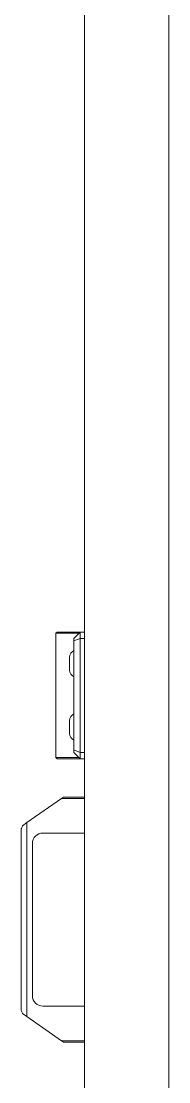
# Model space of a CAD drawing. Header units: millimetres. Extents: x 169 to 14583, y -399 to 10804.
# Drawn here: x 11373 to 11443, y 2395 to 2897 of the extents above; entities that cross this region are included whole.
import ezdxf

# ---------------------------------------------------------------- set-up
doc = ezdxf.new("R2010")
doc.units = ezdxf.units.MM
doc.header["$LTSCALE"] = 35

msp = doc.modelspace()

# ---------------------------------------------------------------- linework, layer by layer
at = {"color": 7, "linetype": 'Continuous', "lineweight": 18}
for p, q in [((11403.243, 1076.159), (11403.243, 3276.159)), ((11443.243, 3236.159), (11443.243, 1076.159)), ((11390.243, 2607.969), (11389.743, 2607.469)), ((11389.743, 2607.469), (11389.743, 2548.469)), ((11400.743, 2607.469), (11389.743, 2607.469)), ((11390.243, 2607.969), (11401.243, 2607.969)), ((11401.243, 2607.969), (11398.243, 2604.969)), ((11401.243, 2607.969), (11401.243, 2604.969)), ((11401.243, 2607.969), (11403.243, 2607.969)), ((11401.243, 2604.969), (11398.243, 2603.726)), ((11398.243, 2603.726), (11398.243, 2604.969)), ((11398.243, 2552.212), (11398.243, 2603.726)), ((11403.243, 2604.969), (11401.243, 2604.969)), ((11401.243, 2604.969), (11401.243, 2550.969)), ((11396.143, 2589.969), (11396.143, 2595.969)), ((11396.143, 2559.969), (11396.143, 2565.969)), ((11398.243, 2550.969), (11398.243, 2552.212)), ((11401.243, 2550.969), (11398.243, 2552.212)), ((11389.743, 2548.469), (11390.243, 2547.969)), ((11389.743, 2548.469), (11400.743, 2548.469)), ((11401.243, 2547.969), (11390.243, 2547.969)), ((11401.243, 2547.969), (11398.243, 2550.969)), ((11401.243, 2550.969), (11401.243, 2547.969)), ((11401.243, 2550.969), (11403.243, 2550.969)), ((11403.243, 2547.969), (11401.243, 2547.969)), ((11392.316, 2529.13), (11375.988, 2517.697)), ((11392.316, 2529.13), (11393.243, 2529.779)), ((11392.316, 2529.13), (11403.243, 2529.13)), ((11403.243, 2529.779), (11393.243, 2529.779)), ((11373.885, 2516.224), (11375.988, 2517.697)), ((11375.988, 2425.861), (11375.988, 2517.697)), ((11373.243, 2514.729), (11373.243, 2428.829)), ((11403.243, 2512.779), (11383.543, 2512.779)), ((11378.543, 2507.779), (11378.543, 2435.779)), ((11375.988, 2425.861), (11373.885, 2427.334)), ((11383.543, 2430.779), (11403.243, 2430.779)), ((11375.988, 2425.861), (11392.316, 2414.428)), ((11403.243, 2414.428), (11392.316, 2414.428)), ((11393.243, 2413.779), (11392.316, 2414.428)), ((11393.243, 2413.779), (11403.243, 2413.779))]:
    msp.add_line(p, q, dxfattribs=at)
for centre, radius, start, end in [((11399.643, 2595.969), 3.5, 113.57818, 180), ((11399.643, 2589.969), 3.5, 180, 246.42182), ((11399.643, 2565.969), 3.5, 113.57818, 180), ((11399.643, 2559.969), 3.5, 180, 246.42182), ((11383.543, 2507.779), 5, 90, 180), ((11383.543, 2435.779), 5, 180, 270)]:
    msp.add_arc(centre, radius, start, end, dxfattribs=at)
for points, knots in [([(11373.885, 2516.224), (11373.86, 2516.162), (11373.645, 2515.609), (11373.322, 2514.896), (11373.267, 2514.779), (11373.243, 2514.729)], [0, 0, 0, 0, 0.067329, 0.5991211, 1, 1, 1, 1]), ([(11373.243, 2428.829), (11373.276, 2428.759), (11373.342, 2428.621), (11373.676, 2427.87), (11373.865, 2427.383), (11373.885, 2427.334)], [0, 0, 0, 0, 0.4738015, 0.9466011, 1, 1, 1, 1])]:
    msp.add_open_spline(points, degree=3, knots=knots, dxfattribs=at)

doc.saveas('drawing.dxf')
